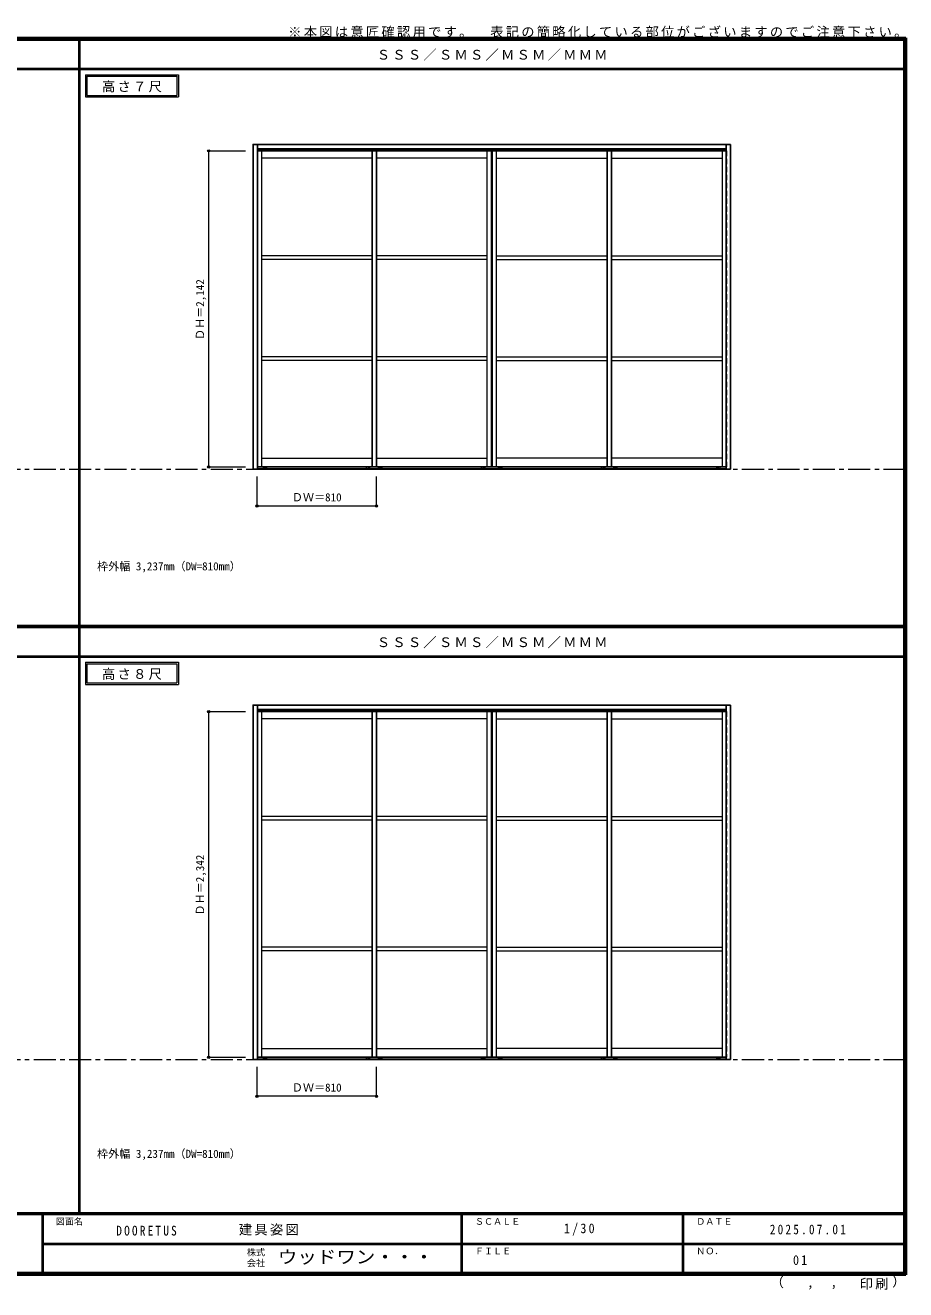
# Model space of a CAD drawing. Units: millimetres, scale not verified. Extents: x -6000 to 5700, y -4307 to 4260.
# Drawn here: x -267 to 5700, y -4307 to 4260 of the extents above; entities that cross this region are included whole.
import ezdxf
from ezdxf.enums import TextEntityAlignment as Align

# ---------------------------------------------------------------- set-up
doc = ezdxf.new("R2010")
doc.units = ezdxf.units.MM
doc.header["$LTSCALE"] = 30
doc.header["$PDMODE"] = 32
doc.header["$PDSIZE"] = 15
doc.linetypes.add('CHAIN1', pattern=[8, 5, -1, 1, -1])
doc.linetypes.add('DASHED1', pattern=[1.8, 1.2, -0.6])
for name, color, linetype, lineweight in [('0-1_通り芯', 7, 'CHAIN1', 18), ('0-2_扉', 7, 'Continuous', 18), ('0-4_枠', 7, 'Continuous', 18), ('0-A_文字', 7, 'Continuous', 18), ('0-B_寸法', 7, 'Continuous', 9), ('F-1_枠', 6, 'Continuous', 40)]:
    doc.layers.add(name, color=color, linetype=linetype, lineweight=lineweight)
doc.layers.add('F-A_文字', color=7, linetype='Continuous')
doc.styles.add('ＭＳ ゴシック', font='')
doc.styles.get('ＭＳ ゴシック').set_extended_font_data('MS Gothic')

msp = doc.modelspace()

# ---------------------------------------------------------------- linework, layer by layer
at = {"layer": '0-1_通り芯'}
for p, q in [((-5490, 1253), (5690, 1253)), ((-5490, -2746.25), (5700, -2746.25))]:
    msp.add_line(p, q, dxfattribs=at)
at = {"layer": '0-2_扉', "color": 4, "linetype": 'DASHED1', "lineweight": 9}
for p, q in [((1303.5, 3409.5), (1303.5, 1267.5)), ((1306.5, 3409.5), (1303.5, 3409.5)), ((4483.5, 3409.5), (4486.5, 3409.5)), ((4486.5, 3409.5), (4486.5, 1267.5)), ((1303.5, 1267.5), (1306.5, 1267.5)), ((4486.5, 1267.5), (4483.5, 1267.5)), ((1303.5, -389.75), (1303.5, -2731.75)), ((1306.5, -389.75), (1303.5, -389.75)), ((4483.5, -389.75), (4486.5, -389.75)), ((4486.5, -389.75), (4486.5, -2731.75)), ((1303.5, -2731.75), (1306.5, -2731.75)), ((4486.5, -2731.75), (4483.5, -2731.75))]:
    msp.add_line(p, q, dxfattribs=at)
at = {"layer": '0-2_扉'}
for p, q in [((1333.5, 3409.5), (1333.5, 1267.5)), ((2083.5, 3359.5), (1333.5, 3359.5)), ((2083.5, 1267.5), (2083.5, 3409.5)), ((2113.5, 3409.5), (2113.5, 1267.5)), ((2863.5, 3359.5), (2113.5, 3359.5)), ((2863.5, 1267.5), (2863.5, 3409.5)), ((2926.5, 1267.5), (2926.5, 3409.5)), ((2926.5, 3359.5), (3676.5, 3359.5)), ((3676.5, 3409.5), (3676.5, 1267.5)), ((3706.5, 1267.5), (3706.5, 3409.5)), ((3706.5, 3359.5), (4456.5, 3359.5)), ((4456.5, 3409.5), (4456.5, 1267.5)), ((2083.5, 2698.5), (1333.5, 2698.5)), ((2083.5, 2673.5), (1333.5, 2673.5)), ((2863.5, 2698.5), (2113.5, 2698.5)), ((2863.5, 2673.5), (2113.5, 2673.5)), ((2926.5, 2698.5), (3676.5, 2698.5)), ((2926.5, 2673.5), (3676.5, 2673.5)), ((3706.5, 2698.5), (4456.5, 2698.5)), ((3706.5, 2673.5), (4456.5, 2673.5)), ((2083.5, 2013), (1333.5, 2013)), ((2083.5, 1988), (1333.5, 1988)), ((2863.5, 2013), (2113.5, 2013)), ((2863.5, 1988), (2113.5, 1988)), ((2926.5, 2013), (3676.5, 2013)), ((2926.5, 1988), (3676.5, 1988)), ((3706.5, 2013), (4456.5, 2013)), ((3706.5, 1988), (4456.5, 1988)), ((1333.5, 1327.5), (2083.5, 1327.5)), ((2113.5, 1327.5), (2863.5, 1327.5)), ((3676.5, 1327.5), (2926.5, 1327.5)), ((4456.5, 1327.5), (3706.5, 1327.5)), ((1333.5, -389.75), (1333.5, -2731.75)), ((2083.5, -2731.75), (2083.5, -389.75)), ((2113.5, -389.75), (2113.5, -2731.75)), ((2863.5, -2731.75), (2863.5, -389.75)), ((2926.5, -2731.75), (2926.5, -389.75)), ((3676.5, -389.75), (3676.5, -2731.75)), ((3706.5, -2731.75), (3706.5, -389.75)), ((4456.5, -389.75), (4456.5, -2731.75)), ((2083.5, -439.75), (1333.5, -439.75)), ((2863.5, -439.75), (2113.5, -439.75)), ((2926.5, -439.75), (3676.5, -439.75)), ((3706.5, -439.75), (4456.5, -439.75)), ((2083.5, -1100.75), (1333.5, -1100.75)), ((2863.5, -1100.75), (2113.5, -1100.75)), ((2926.5, -1100.75), (3676.5, -1100.75)), ((3706.5, -1100.75), (4456.5, -1100.75)), ((2083.5, -1125.75), (1333.5, -1125.75)), ((2863.5, -1125.75), (2113.5, -1125.75)), ((2926.5, -1125.75), (3676.5, -1125.75)), ((3706.5, -1125.75), (4456.5, -1125.75)), ((2083.5, -1986.25), (1333.5, -1986.25)), ((2083.5, -2011.25), (1333.5, -2011.25)), ((2863.5, -1986.25), (2113.5, -1986.25)), ((2863.5, -2011.25), (2113.5, -2011.25)), ((2926.5, -1986.25), (3676.5, -1986.25)), ((2926.5, -2011.25), (3676.5, -2011.25)), ((3706.5, -1986.25), (4456.5, -1986.25)), ((3706.5, -2011.25), (4456.5, -2011.25)), ((1333.5, -2671.75), (2083.5, -2671.75)), ((2113.5, -2671.75), (2863.5, -2671.75)), ((3676.5, -2671.75), (2926.5, -2671.75)), ((4456.5, -2671.75), (3706.5, -2671.75))]:
    msp.add_line(p, q, dxfattribs=at)
at = {"layer": '0-2_扉', "color": 3, "lineweight": 25}
for p, q in [((2113.5, 1267.5), (2113.5, 3409.5)), ((3676.5, 1267.5), (3676.5, 3409.5)), ((1306.5, 1267.5), (2083.5, 1267.5)), ((4483.5, 1267.5), (3706.5, 1267.5)), ((2083.5, -389.75), (1306.5, -389.75)), ((2083.5, -2731.75), (2083.5, -389.75)), ((2113.5, -2731.75), (2113.5, -389.75)), ((3676.5, -2731.75), (3676.5, -389.75)), ((3706.5, -2731.75), (3706.5, -389.75)), ((3706.5, -389.75), (4483.5, -389.75)), ((1306.5, -2731.75), (2083.5, -2731.75)), ((4483.5, -2731.75), (3706.5, -2731.75))]:
    msp.add_line(p, q, dxfattribs=at)
for points in [[(2083.5, 1267.5), (2083.5, 3409.5), (1306.5, 3409.5)], [(2083.5, 1267.5), (2893.5, 1267.5), (2893.5, 3409.5), (2083.5, 3409.5)], [(3706.5, 1267.5), (2896.5, 1267.5), (2896.5, 3409.5), (3706.5, 3409.5)], [(3706.5, 1267.5), (3706.5, 3409.5), (4483.5, 3409.5)], [(2083.5, -2731.75), (2893.5, -2731.75), (2893.5, -389.75), (2083.5, -389.75)], [(3706.5, -2731.75), (2896.5, -2731.75), (2896.5, -389.75), (3706.5, -389.75)]]:
    msp.add_lwpolyline(points, dxfattribs=at)
at = {"layer": '0-4_枠', "color": 3, "lineweight": 25}
for p, q in [((1306.5, 3453), (4483.5, 3453)), ((4483.5, 3453), (4513.5, 3453)), ((4483.5, 1253), (4483.5, 3453)), ((4513.5, 3453), (4513.5, 1253)), ((4483.5, 3423), (1306.5, 3423)), ((4513.5, 1253), (4483.5, 1253)), ((1306.5, -346.25), (4483.5, -346.25)), ((4483.5, -376.25), (1306.5, -376.25)), ((4483.5, -346.25), (4513.5, -346.25)), ((4483.5, -2746.25), (4483.5, -346.25)), ((4513.5, -346.25), (4513.5, -2746.25)), ((4513.5, -2746.25), (4483.5, -2746.25))]:
    msp.add_line(p, q, dxfattribs=at)
at = {"layer": '0-4_枠'}
for p, q in [((1306.5, 3417.5), (4483.5, 3417.5)), ((2110.5, 3417.5), (2110.5, 3409.5)), ((2116.5, 3417.5), (2116.5, 3409.5)), ((2860.5, 3417.5), (2860.5, 3409.5)), ((2866.5, 3417.5), (2866.5, 3409.5)), ((2923.5, 3417.5), (2923.5, 3409.5)), ((2929.5, 3417.5), (2929.5, 3409.5)), ((3673.5, 3417.5), (3673.5, 3409.5)), ((3679.5, 3417.5), (3679.5, 3409.5)), ((1306.5, 1256.5), (4483.5, 1256.5)), ((1306.5, 1253), (4483.5, 1253)), ((1348, 1260), (1348, 1267.5)), ((1368.5, 1257.5), (1350.5, 1257.5)), ((1371, 1260), (1371, 1267.5)), ((2046, 1260), (2046, 1267.5)), ((2048.5, 1257.5), (2066.5, 1257.5)), ((2069, 1260), (2069, 1267.5)), ((2128, 1260), (2128, 1267.5)), ((2148.5, 1257.5), (2130.5, 1257.5)), ((2151, 1260), (2151, 1267.5)), ((2826, 1260), (2826, 1267.5)), ((2828.5, 1257.5), (2846.5, 1257.5)), ((2849, 1260), (2849, 1267.5)), ((2941, 1260), (2941, 1267.5)), ((2961.5, 1257.5), (2943.5, 1257.5)), ((2964, 1260), (2964, 1267.5)), ((3639, 1260), (3639, 1267.5)), ((3641.5, 1257.5), (3659.5, 1257.5)), ((3662, 1260), (3662, 1267.5)), ((3721, 1260), (3721, 1267.5)), ((3741.5, 1257.5), (3723.5, 1257.5)), ((3744, 1260), (3744, 1267.5)), ((4419, 1260), (4419, 1267.5)), ((4421.5, 1257.5), (4439.5, 1257.5)), ((4442, 1260), (4442, 1267.5)), ((1306.5, -381.75), (4483.5, -381.75)), ((1330.5, -381.75), (1330.5, -389.75)), ((1336.5, -381.75), (1336.5, -389.75)), ((2080.5, -381.75), (2080.5, -389.75)), ((2086.5, -381.75), (2086.5, -389.75)), ((2110.5, -381.75), (2110.5, -389.75)), ((2116.5, -381.75), (2116.5, -389.75)), ((2860.5, -381.75), (2860.5, -389.75)), ((2866.5, -381.75), (2866.5, -389.75)), ((2923.5, -381.75), (2923.5, -389.75)), ((2929.5, -381.75), (2929.5, -389.75)), ((3673.5, -381.75), (3673.5, -389.75)), ((3679.5, -381.75), (3679.5, -389.75)), ((3703.5, -381.75), (3703.5, -389.75)), ((3709.5, -381.75), (3709.5, -389.75)), ((4453.5, -381.75), (4453.5, -389.75)), ((4459.5, -381.75), (4459.5, -389.75)), ((1348, -2739.25), (1348, -2731.75)), ((1371, -2739.25), (1371, -2731.75)), ((2046, -2739.25), (2046, -2731.75)), ((2069, -2739.25), (2069, -2731.75)), ((2128, -2739.25), (2128, -2731.75)), ((2151, -2739.25), (2151, -2731.75)), ((2826, -2739.25), (2826, -2731.75)), ((2849, -2739.25), (2849, -2731.75)), ((2941, -2739.25), (2941, -2731.75)), ((2964, -2739.25), (2964, -2731.75)), ((3639, -2739.25), (3639, -2731.75)), ((3662, -2739.25), (3662, -2731.75)), ((3721, -2739.25), (3721, -2731.75)), ((3744, -2739.25), (3744, -2731.75)), ((4419, -2739.25), (4419, -2731.75)), ((4442, -2739.25), (4442, -2731.75)), ((1306.5, -2742.75), (4483.5, -2742.75)), ((1306.5, -2746.25), (4483.5, -2746.25)), ((1368.5, -2741.75), (1350.5, -2741.75)), ((2048.5, -2741.75), (2066.5, -2741.75)), ((2148.5, -2741.75), (2130.5, -2741.75)), ((2828.5, -2741.75), (2846.5, -2741.75)), ((2961.5, -2741.75), (2943.5, -2741.75)), ((3641.5, -2741.75), (3659.5, -2741.75)), ((3741.5, -2741.75), (3723.5, -2741.75)), ((4421.5, -2741.75), (4439.5, -2741.75))]:
    msp.add_line(p, q, dxfattribs=at)
at = {"layer": '0-4_枠', "color": 3, "lineweight": 25}
for points in [[(1306.5, 1253), (1276.5, 1253), (1276.5, 3453), (1306.5, 3453)], [(1306.5, -2746.25), (1276.5, -2746.25), (1276.5, -346.25), (1306.5, -346.25)]]:
    msp.add_lwpolyline(points, close=True, dxfattribs=at)
at = {"layer": '0-4_枠'}
for centre in [(1359.5, 1261.5), (2057.5, 1261.5), (2139.5, 1261.5), (2837.5, 1261.5), (2952.5, 1261.5), (3650.5, 1261.5), (3732.5, 1261.5), (4430.5, 1261.5), (1359.5, -2737.75), (2057.5, -2737.75), (2139.5, -2737.75), (2837.5, -2737.75), (2952.5, -2737.75), (3650.5, -2737.75), (3732.5, -2737.75), (4430.5, -2737.75)]:
    msp.add_circle(centre, 2, dxfattribs=at)
for centre, radius, start, end in [((1350.5, 1260), 2.5, 180, 270), ((1359.5, 1263.5), 8.5, 224.90087, 235.43968), ((1359.5, 1263.5), 8.5, 304.56032, 315.09913), ((1368.5, 1260), 2.5, 270, 0), ((2048.5, 1260), 2.5, 180, 270), ((2057.5, 1263.5), 8.5, 224.90087, 235.43968), ((2057.5, 1263.5), 8.5, 304.56032, 315.09913), ((2066.5, 1260), 2.5, 270, 0), ((2130.5, 1260), 2.5, 180, 270), ((2139.5, 1263.5), 8.5, 224.90087, 235.43968), ((2139.5, 1263.5), 8.5, 304.56032, 315.09913), ((2148.5, 1260), 2.5, 270, 0), ((2828.5, 1260), 2.5, 180, 270), ((2837.5, 1263.5), 8.5, 224.90087, 235.43968), ((2837.5, 1263.5), 8.5, 304.56032, 315.09913), ((2846.5, 1260), 2.5, 270, 0), ((2943.5, 1260), 2.5, 180, 270), ((2952.5, 1263.5), 8.5, 224.90087, 235.43968), ((2952.5, 1263.5), 8.5, 304.56032, 315.09913), ((2961.5, 1260), 2.5, 270, 0), ((3641.5, 1260), 2.5, 180, 270), ((3650.5, 1263.5), 8.5, 224.90087, 235.43968), ((3650.5, 1263.5), 8.5, 304.56032, 315.09913), ((3659.5, 1260), 2.5, 270, 0), ((3723.5, 1260), 2.5, 180, 270), ((3732.5, 1263.5), 8.5, 224.90087, 235.43968), ((3732.5, 1263.5), 8.5, 304.56032, 315.09913), ((3741.5, 1260), 2.5, 270, 0), ((4421.5, 1260), 2.5, 180, 270), ((4430.5, 1263.5), 8.5, 224.90087, 235.43968), ((4430.5, 1263.5), 8.5, 304.56032, 315.09913), ((4439.5, 1260), 2.5, 270, 0), ((1350.5, -2739.25), 2.5, 180, 270), ((1368.5, -2739.25), 2.5, 270, 0), ((2048.5, -2739.25), 2.5, 180, 270), ((2066.5, -2739.25), 2.5, 270, 0), ((2130.5, -2739.25), 2.5, 180, 270), ((2148.5, -2739.25), 2.5, 270, 0), ((2828.5, -2739.25), 2.5, 180, 270), ((2846.5, -2739.25), 2.5, 270, 0), ((2943.5, -2739.25), 2.5, 180, 270), ((2961.5, -2739.25), 2.5, 270, 0), ((3641.5, -2739.25), 2.5, 180, 270), ((3659.5, -2739.25), 2.5, 270, 0), ((3723.5, -2739.25), 2.5, 180, 270), ((3741.5, -2739.25), 2.5, 270, 0), ((4421.5, -2739.25), 2.5, 180, 270), ((4439.5, -2739.25), 2.5, 270, 0), ((1359.5, -2735.75), 8.5, 224.90087, 235.43968), ((1359.5, -2735.75), 8.5, 304.56032, 315.09913), ((2057.5, -2735.75), 8.5, 224.90087, 235.43968), ((2057.5, -2735.75), 8.5, 304.56032, 315.09913), ((2139.5, -2735.75), 8.5, 224.90087, 235.43968), ((2139.5, -2735.75), 8.5, 304.56032, 315.09913), ((2837.5, -2735.75), 8.5, 224.90087, 235.43968), ((2837.5, -2735.75), 8.5, 304.56032, 315.09913), ((2952.5, -2735.75), 8.5, 224.90087, 235.43968), ((2952.5, -2735.75), 8.5, 304.56032, 315.09913), ((3650.5, -2735.75), 8.5, 224.90087, 235.43968), ((3650.5, -2735.75), 8.5, 304.56032, 315.09913), ((3732.5, -2735.75), 8.5, 224.90087, 235.43968), ((3732.5, -2735.75), 8.5, 304.56032, 315.09913), ((4430.5, -2735.75), 8.5, 224.90087, 235.43968), ((4430.5, -2735.75), 8.5, 304.56032, 315.09913)]:
    msp.add_arc(centre, radius, start, end, dxfattribs=at)
at = {"layer": '0-A_文字'}
for p, q in [((140, 3925), (140, 3775)), ((150, 3915), (150, 3785)), ((150, 3915), (761.03, 3915)), ((761.03, 3915), (761.03, 3785)), ((140, 3775), (771.03, 3775)), ((150, 3785), (761.03, 3785)), ((140, -55.5), (140, -205.5)), ((150, -65.5), (150, -195.5)), ((150, -65.5), (761.03, -65.5)), ((761.03, -65.5), (761.03, -195.5)), ((140, -205.5), (771.03, -205.5)), ((150, -195.5), (761.03, -195.5))]:
    msp.add_line(p, q, dxfattribs=at)
for points in [[(140, 3925), (771.03, 3925), (771.03, 3775)], [(140, -55.5), (771.03, -55.5), (771.03, -205.5)]]:
    msp.add_lwpolyline(points, dxfattribs=at)
at = {"layer": '0-B_寸法', "color": 4}
for p, q in [((976.5, 1267.5), (976.5, 3409.5)), ((976.5, 3409.5), (1226.5, 3409.5)), ((976.5, 1267.5), (1226.5, 1267.5)), ((1303.5, 1003), (1303.5, 1203)), ((2113.5, 1003), (2113.5, 1203)), ((2113.5, 1003), (1303.5, 1003)), ((976.5, -2731.75), (976.5, -389.75)), ((976.5, -389.75), (1226.5, -389.75)), ((976.5, -2731.75), (1226.5, -2731.75)), ((1303.5, -2996.25), (1303.5, -2796.25)), ((2113.5, -2996.25), (2113.5, -2796.25)), ((2113.5, -2996.25), (1303.5, -2996.25))]:
    msp.add_line(p, q, dxfattribs=at)
at = {"layer": '0-B_寸法'}
for p in [(976.5, 3409.5), (976.5, 1267.5), (1303.5, 1003), (2113.5, 1003), (976.5, -389.75), (976.5, -2731.75), (1303.5, -2996.25), (2113.5, -2996.25)]:
    msp.add_point(p, dxfattribs=at)
at = {"layer": 'F-1_枠'}
for p, q in [((-6000, 4175), (5700, 4175)), ((-6000, 4170), (5700, 4170)), ((-6000, 4165), (5700, 4165)), ((100, -3790), (100, 4175)), ((5690, 4175), (5690, -4205)), ((5695, 4175), (5695, -4205)), ((5700, 4175), (5700, -4205)), ((-6000, 3965), (5700, 3965)), ((-6000, 190.5), (5700, 190.5)), ((-6000, 187.5), (5700, 187.5)), ((-6000, 184.5), (5700, 184.5)), ((-6000, -15.5), (5700, -15.5)), ((5700, -3790), (-6000, -3790)), ((5700, -3795), (-6000, -3795)), ((-150, -3795), (-150, -4195)), ((2690, -3795), (2690, -4195)), ((4190, -3795), (4190, -4195)), ((-150, -3995), (5690, -3995.01)), ((5700, -4195), (-6000, -4195)), ((5700, -4200), (-6000, -4200)), ((5700, -4205), (-6000, -4205))]:
    msp.add_line(p, q, dxfattribs=at)

# ---------------------------------------------------------------- texts
at = {"layer": '0-A_文字', "style": 'ＭＳ ゴシック'}
for p in [(220, 550.5), (220, -3430)]:
    msp.add_text('枠外幅 3,237mm（DW=810mm）', height=54.99, dxfattribs=at).set_placement(p, align=Align.BOTTOM_LEFT)
at = {"layer": '0-A_文字', "char_height": 65.98, "attachment_point": 7, "style": 'ＭＳ ゴシック'}
for s, insert in [('\\T1.17;※本図は意匠確認用です。\u3000表記の簡略化している部位がございますのでご注意下さい。', (1515, 4175)), ('\\T1.17;ＳＳＳ／ＳＭＳ／ＭＳＭ／ＭＭＭ', (2115, 4020)), ('\\T1.17;高さ７尺', (253.02, 3805)), ('\\T1.17;ＳＳＳ／ＳＭＳ／ＭＳＭ／ＭＭＭ', (2115, 39.5)), ('\\T1.17;高さ８尺', (253.02, -175.5))]:
    msp.add_mtext(s, dxfattribs=dict(at, insert=insert))
at = {"layer": '0-B_寸法', "style": 'ＭＳ ゴシック'}
for s, p in [('ＤＨ＝2,142', (961.5, 2128)), ('ＤＨ＝2,342', (961.5, -1771.25))]:
    msp.add_text(s, height=54.99, rotation=90, dxfattribs=at).set_placement(p, align=Align.BOTTOM_LEFT)
for p in [(1539.75, 1018), (1539.75, -2981.25)]:
    msp.add_text('ＤＷ＝810', height=54.99, dxfattribs=at).set_placement(p, align=Align.BOTTOM_LEFT)
at = {"layer": 'F-A_文字', "style": 'ＭＳ ゴシック'}
for s, height, p in [('図面名', 43.99, (-60, -3880)), ('ＳＣＡＬＥ', 43.99, (2780, -3880)), ('ＤＡＴＥ', 43.99, (4280, -3880)), ('株式', 43.99, (1235, -4089)), ('ＦＩＬＥ', 43.99, (2780, -4080)), ('ＮＯ．', 43.99, (4280, -4080)), ('会社', 43.99, (1235, -4161)), ('（', 65.98, (4784.03, -4308.31)), (',', 65.98, (5031.28, -4308.31)), (',', 65.98, (5190.2, -4305.53)), ('）', 65.98, (5608.4, -4304.13))]:
    msp.add_text(s, height=height, dxfattribs=at).set_placement(p, align=Align.BOTTOM_LEFT)
at = {"layer": 'F-A_文字', "style": 'ＭＳ ゴシック', "width": 1.1}
msp.add_text('ウッドワン・・・', height=87.98, dxfattribs=at).set_placement((1445, -4155), align=Align.BOTTOM_LEFT)
at = {"layer": 'F-A_文字', "char_height": 65.98, "attachment_point": 7, "style": 'ＭＳ ゴシック'}
for s, insert in [('\\T1.38;\\W0.9;1/30', (3383.75, -3940)), ('\\T1.39;\\W0.85;DOORETUS', (350, -3940.79)), ('\\T1.17;建具姿図', (1180.42, -3940)), ('\\T1.39;\\W0.85;2025.07.01', (4778.75, -3932.5)), ('\\T1.36;\\W0.9;01', (4936.25, -4140)), ('\\T1.17;印刷', (5388.15, -4306.92))]:
    msp.add_mtext(s, dxfattribs=dict(at, insert=insert))

doc.saveas('drawing.dxf')
